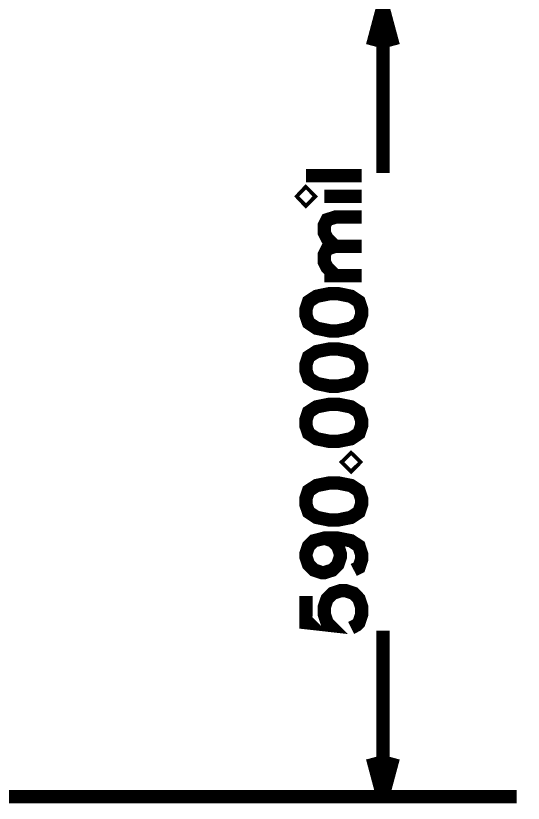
# Model space of a CAD drawing. Header units: millimetres. Extents: x 5.6 to 57, y 79.1 to 103.4.
# Drawn here: x 47.33 to 56.97, y 80.9 to 95.85 of the extents above; entities that cross this region are included whole.
import ezdxf

# ---------------------------------------------------------------- set-up
doc = ezdxf.new("R2010")
doc.units = ezdxf.units.MM
doc.header["$MEASUREMENT"] = 0
doc.layers.add('Document-Layer', color=7, linetype='Continuous', true_color=0x6464ff)

msp = doc.modelspace()

# ---------------------------------------------------------------- linework, layer by layer
at = {"layer": 'Document-Layer', "const_width": 0.254}
for points in [[(54.307, 96.012), (54.11, 95.276)], [(54.307, 96.012), (54.505, 95.276)], [(54.307, 96.012), (54.307, 92.863)], [(52.844, 92.812), (53.903, 92.812)], [(53.197, 92.418), (53.903, 92.418)], [(53.401, 91.471), (53.248, 91.621), (53.197, 91.722), (53.197, 91.872), (53.248, 91.974), (53.401, 92.024), (53.903, 92.024)], [(53.401, 90.914), (53.248, 91.067), (53.197, 91.166), (53.197, 91.318), (53.248, 91.42), (53.401, 91.471), (53.903, 91.471)], [(53.197, 90.914), (53.903, 90.914)], [(53.197, 85.931), (53.35, 85.88), (53.451, 85.781), (53.5, 85.629), (53.5, 85.578), (53.451, 85.428), (53.35, 85.326), (53.197, 85.276), (53.147, 85.276), (52.997, 85.326), (52.895, 85.428), (52.844, 85.578), (52.844, 85.629), (52.895, 85.781), (52.997, 85.88), (53.197, 85.931), (53.451, 85.931), (53.703, 85.88), (53.853, 85.781), (53.903, 85.629), (53.903, 85.527), (53.853, 85.377), (53.754, 85.326)], [(52.844, 84.831), (52.844, 84.328), (53.299, 84.277), (53.248, 84.328), (53.197, 84.478), (53.197, 84.63), (53.248, 84.78), (53.35, 84.882), (53.5, 84.933), (53.601, 84.933), (53.754, 84.882), (53.853, 84.78), (53.903, 84.63), (53.903, 84.478), (53.853, 84.328), (53.802, 84.277), (53.703, 84.227)], [(54.307, 84.176), (54.307, 81.026)], [(54.307, 81.026), (54.11, 81.762)], [(54.307, 81.026), (54.505, 81.762)], [(46.99, 81.026), (56.847, 81.026)]]:
    msp.add_lwpolyline(points, dxfattribs=at)
for points in [[(52.844, 92.367), (52.895, 92.418), (52.844, 92.469), (52.796, 92.418)], [(52.844, 90.168), (52.895, 90.018), (53.047, 89.916), (53.299, 89.865), (53.451, 89.865), (53.703, 89.916), (53.853, 90.018), (53.903, 90.168), (53.903, 90.269), (53.853, 90.422), (53.703, 90.521), (53.451, 90.572), (53.299, 90.572), (53.047, 90.521), (52.895, 90.422), (52.844, 90.269)], [(52.844, 89.119), (52.895, 88.969), (53.047, 88.867), (53.299, 88.816), (53.451, 88.816), (53.703, 88.867), (53.853, 88.969), (53.903, 89.119), (53.903, 89.22), (53.853, 89.373), (53.703, 89.472), (53.451, 89.522), (53.299, 89.522), (53.047, 89.472), (52.895, 89.373), (52.844, 89.22)], [(52.844, 88.07), (52.895, 87.92), (53.047, 87.818), (53.299, 87.767), (53.451, 87.767), (53.703, 87.818), (53.853, 87.92), (53.903, 88.07), (53.903, 88.171), (53.853, 88.324), (53.703, 88.423), (53.451, 88.473), (53.299, 88.473), (53.047, 88.423), (52.895, 88.324), (52.844, 88.171)], [(53.652, 87.374), (53.703, 87.323), (53.754, 87.374), (53.703, 87.424)], [(52.844, 86.576), (52.895, 86.426), (53.047, 86.325), (53.299, 86.274), (53.451, 86.274), (53.703, 86.325), (53.853, 86.426), (53.903, 86.576), (53.903, 86.678), (53.853, 86.83), (53.703, 86.929), (53.451, 86.98), (53.299, 86.98), (53.047, 86.929), (52.895, 86.83), (52.844, 86.678)]]:
    msp.add_lwpolyline(points, close=True, dxfattribs=at)

doc.saveas('drawing.dxf')
